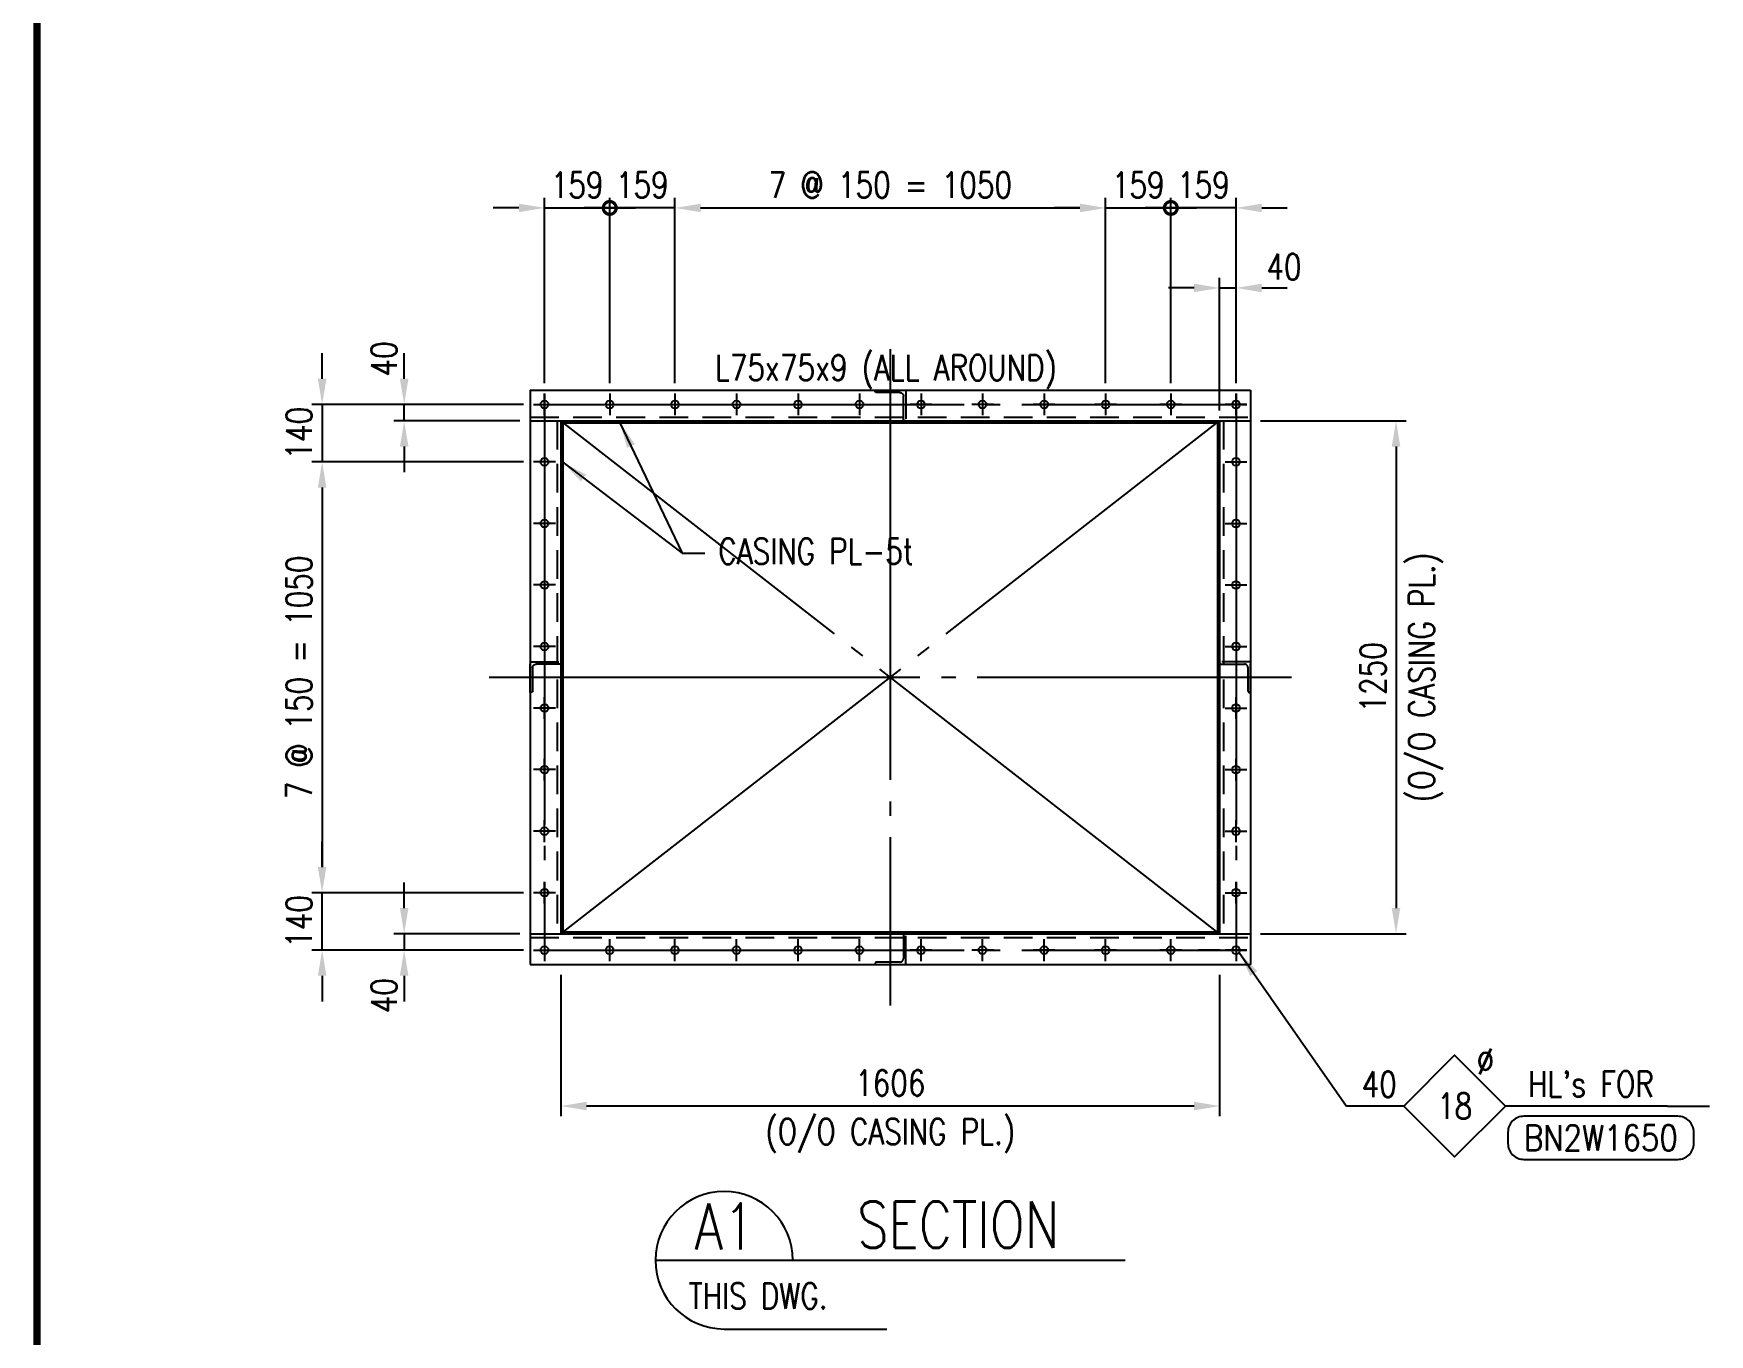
# Model space of a CAD drawing. Header units: millimetres. Extents: x 0 to 134087, y -49114 to 20834.
# Drawn here: x 24335 to 28422, y -45513 to -42342 of the extents above; entities that cross this region are included whole.
import ezdxf
from ezdxf.enums import TextEntityAlignment as Align

# ---------------------------------------------------------------- set-up
doc = ezdxf.new("R2010")
doc.units = ezdxf.units.MM
doc.header["$LTSCALE"] = 35
doc.linetypes.add('JNK-CENTER', pattern=[34, 30, -1.5, 1, -1.5])
doc.linetypes.add('JNK-HIDDEN', pattern=[3, 2, -1])
for name, color, linetype in [('CEN-R', 1, 'JNK-CENTER'), ('CON-C', 4, 'Continuous'), ('CON-G', 3, 'Continuous'), ('CON-W', 7, 'Continuous'), ('CON-Y', 2, 'Continuous'), ('Dim-W', 7, 'Continuous'), ('HID-Y', 2, 'JNK-HIDDEN'), ('STL-OBJT', 7, 'Continuous')]:
    doc.layers.add(name, color=color, linetype=linetype)
doc.styles.add('SIMPLEX', font='simplex.shx', dxfattribs={"width": 0.8})
doc.dimstyles.new('DIM25', dxfattribs={"dimscale": 25, "dimtxt": 2.5, "dimasz": 2.5, "dimexe": 1, "dimexo": 1, "dimgap": 1, "dimtad": 1, "dimdec": 1, "dimdsep": 46, "dimtxsty": 'SIMPLEX', "dimcen": 0, "dimclrt": 2, "dimazin": 2, "dimtfac": 1, "dimtdec": 1, "dimtix": 1, "dimtmove": 2, "dimatfit": 0, "dimfxl": 0.18, "dimtolj": 1, "dimtzin": 0, "dimarcsym": 0})

# ---------------------------------------------------------------- blocks, each defined once
blk = doc.blocks.new('TITLE')
at = {"color": 7, "const_width": 0.707}
blk.add_lwpolyline([(28.29, 17.68), (28.29, 577.52)], dxfattribs=at)
blk = doc.blocks.new('A$C05B03637')
at = {"layer": 'HID-Y'}
for p, q in [((0, 75), (0, 0)), ((75, 75), (0, 75)), ((6, 4), (6, 60.5)), ((14.5, 69), (71, 69)), ((75, 73), (75, 75)), ((0, 0), (2, 0))]:
    blk.add_line(p, q, dxfattribs=at)
for centre, radius, start, end in [((14.5, 60.5), 8.5, 90, 180), ((71, 73), 4, 270, 0), ((2, 4), 4, 270, 0)]:
    blk.add_arc(centre, radius, start, end, dxfattribs=at)
blk = doc.blocks.new('*D2420')
at = {"layer": 'DEFPOINTS', "color": 0, "transparency": 16777216}
for p in [(27302.3, -43286.2), (27302.3, -44536.2), (27657.3, -44536.2)]:
    blk.add_point(p, dxfattribs=at)
at = {"layer": 'Dim-W', "color": 0, "lineweight": -2, "transparency": 16777216}
for p, q in [((27327.3, -43286.2), (27682.3, -43286.2)), ((27657.3, -43348.7), (27657.3, -44473.7)), ((27327.3, -44536.2), (27682.3, -44536.2))]:
    blk.add_line(p, q, dxfattribs=at)
at = {"layer": 'Dim-W', "color": 0, "transparency": 16777216}
for points in [[(27646.9, -43348.7), (27667.7, -43348.7), (27657.3, -43286.2)], [(27646.9, -44473.7), (27667.7, -44473.7), (27657.3, -44536.2)]]:
    blk.add_solid(points, dxfattribs=at)
at = {"layer": 'Dim-W', "color": 2, "transparency": 16777216, "char_height": 62.5, "attachment_point": 5, "rotation": 90, "style": 'SIMPLEX'}
for s, insert in [('\\A1;(O/O CASING PL.)', (27729.9, -43911.2)), ('\\A1;1250', (27601.1, -43911.2))]:
    blk.add_mtext(s, dxfattribs=dict(at, insert=insert))
blk = doc.blocks.new('SECTITLE')
at = {"layer": 'CON-G'}
for p, q in [((-1.7, 0), (44.1, 0)), ((5, -6.7), (20.86, -6.7))]:
    blk.add_line(p, q, dxfattribs=at)
blk.add_arc((5, 0), 6.7, 0, 270, dxfattribs=at)
at = {"layer": 'CON-C', "style": 'SIMPLEX', "width": 0.8}
for tag, p in [('A', (5.06, 1.04)), ('ELEVATION', (27.83, 1.22))]:
    blk.add_attdef(tag, text='', height=4.5, dxfattribs=at).set_placement(p, align=Align.CENTER)
at = {"layer": 'CON-Y', "style": 'SIMPLEX', "width": 0.8}
blk.add_attdef('SCALE', text='', height=2.5, dxfattribs=at).set_placement((44.9, -3.72), align=Align.RIGHT)
blk.add_attdef('H0000-0000', (1.54, -4.72), '', height=2.5, dxfattribs=at)
blk = doc.blocks.new('*D2421')
at = {"layer": 'DEFPOINTS', "color": 0, "transparency": 16777216}
for p in [(25621.3, -44611.2), (27227.3, -44611.2), (25621.3, -44956.2)]:
    blk.add_point(p, dxfattribs=at)
at = {"layer": 'Dim-W', "color": 0, "lineweight": -2, "transparency": 16777216}
for p, q in [((25621.3, -44636.2), (25621.3, -44981.2)), ((27227.3, -44636.2), (27227.3, -44981.2)), ((27164.8, -44956.2), (25683.8, -44956.2))]:
    blk.add_line(p, q, dxfattribs=at)
at = {"layer": 'Dim-W', "color": 0, "transparency": 16777216}
for points in [[(25683.8, -44945.7), (25683.8, -44966.6), (25621.3, -44956.2)], [(27164.8, -44945.7), (27164.8, -44966.6), (27227.3, -44956.2)]]:
    blk.add_solid(points, dxfattribs=at)
at = {"layer": 'Dim-W', "color": 2, "transparency": 16777216, "char_height": 62.5, "attachment_point": 5, "style": 'SIMPLEX'}
for s, insert in [('\\A1;1606', (26424.3, -44899.9)), ('\\A1;(O/O CASING PL.)', (26424.3, -45028.8))]:
    blk.add_mtext(s, dxfattribs=dict(at, insert=insert))
blk = doc.blocks.new('*D2386')
at = {"layer": 'DEFPOINTS', "color": 0, "transparency": 16777216}
for p in [(25239.1, -43246.2), (25554.8, -43246.2), (25546.2, -43286.2)]:
    blk.add_point(p, dxfattribs=at)
at = {"layer": 'Dim-W', "color": 0, "lineweight": -2, "transparency": 16777216}
for p, q in [((25239.1, -43183.7), (25239.1, -43121.2)), ((25529.8, -43246.2), (25214.1, -43246.2)), ((25239.1, -43286.2), (25239.1, -43246.2)), ((25521.2, -43286.2), (25214.1, -43286.2)), ((25239.1, -43348.7), (25239.1, -43411.2))]:
    blk.add_line(p, q, dxfattribs=at)
at = {"layer": 'Dim-W', "color": 0, "transparency": 16777216}
for points in [[(25228.7, -43183.7), (25249.5, -43183.7), (25239.1, -43246.2)], [(25228.7, -43348.7), (25249.5, -43348.7), (25239.1, -43286.2)]]:
    blk.add_solid(points, dxfattribs=at)
at = {"layer": 'Dim-W', "color": 2, "transparency": 16777216, "insert": (25189.9, -43135.2), "char_height": 62.5, "attachment_point": 5, "rotation": 90, "style": 'SIMPLEX'}
blk.add_mtext('\\A1;40', dxfattribs=at)
blk = doc.blocks.new('*D2387')
at = {"layer": 'DEFPOINTS', "color": 0, "transparency": 16777216}
for p in [(25554.8, -43246.2), (25039.1, -43386.2), (25554.8, -43386.2)]:
    blk.add_point(p, dxfattribs=at)
at = {"layer": 'Dim-W', "color": 0, "lineweight": -2, "transparency": 16777216}
for p, q in [((25039.1, -43183.7), (25039.1, -43121.2)), ((25529.8, -43246.2), (25014.1, -43246.2)), ((25039.1, -43246.2), (25039.1, -43386.2)), ((25529.8, -43386.2), (25014.1, -43386.2)), ((25039.1, -43448.7), (25039.1, -43511.2))]:
    blk.add_line(p, q, dxfattribs=at)
at = {"layer": 'Dim-W', "color": 0, "transparency": 16777216}
for points in [[(25028.7, -43183.7), (25049.5, -43183.7), (25039.1, -43246.2)], [(25028.7, -43448.7), (25049.5, -43448.7), (25039.1, -43386.2)]]:
    blk.add_solid(points, dxfattribs=at)
at = {"layer": 'Dim-W', "color": 2, "transparency": 16777216, "insert": (24982.9, -43316.2), "char_height": 62.5, "attachment_point": 5, "rotation": 90, "style": 'SIMPLEX'}
blk.add_mtext('\\A1;140', dxfattribs=at)
blk = doc.blocks.new('*D2388')
at = {"layer": 'DEFPOINTS', "color": 0, "transparency": 16777216}
for p in [(27267.3, -42962.2), (27267.3, -43219.7), (27227.3, -43286.2)]:
    blk.add_point(p, dxfattribs=at)
at = {"layer": 'Dim-W', "color": 0, "lineweight": -2, "transparency": 16777216}
for p, q in [((27227.3, -43261.2), (27227.3, -42937.2)), ((27267.3, -43194.7), (27267.3, -42937.2)), ((27164.8, -42962.2), (27102.3, -42962.2)), ((27227.3, -42962.2), (27267.3, -42962.2)), ((27329.8, -42962.2), (27392.3, -42962.2))]:
    blk.add_line(p, q, dxfattribs=at)
at = {"layer": 'Dim-W', "color": 0, "transparency": 16777216}
blk.add_solid([(27164.8, -42951.8), (27164.8, -42972.6), (27227.3, -42962.2)], dxfattribs=at)
at = {"layer": 'Dim-W', "color": 2, "transparency": 16777216, "insert": (27384.2, -42910.6), "char_height": 62.5, "attachment_point": 5, "style": 'SIMPLEX', "bg_fill": 3, "box_fill_scale": 1.1, "bg_fill_color": 256, "bg_fill_true_color": 13158600, "bg_fill_transparency": 0}
blk.add_mtext('\\A1;40', dxfattribs=at)
at = {"layer": 'Dim-W', "color": 0, "transparency": 16777216}
blk.add_solid([(27329.8, -42951.8), (27329.8, -42972.6), (27267.3, -42962.2)], dxfattribs=at)
blk = doc.blocks.new('BOLTHOLE')
at = {"layer": 'CON-W'}
blk.add_line((25.7, 0), (9.9, 0), dxfattribs=at)
blk.add_lwpolyline([(0, 0), (4.95, 4.95), (9.9, 0), (4.95, -4.95)], close=True, dxfattribs=at)
at = {"layer": 'CON-Y', "style": 'SIMPLEX', "width": 0.8}
for s, p in [('%%C', (8.81, 3.12)), ("HL's FOR", (24.37, 0.9))]:
    blk.add_text(s, height=2.5, dxfattribs=at).set_placement(p, align=Align.RIGHT)
blk.add_attdef('4', text='', height=2.5, dxfattribs=at).set_placement((-0.69, 0.87), align=Align.RIGHT)
blk.add_attdef('22', text='', height=2.5, dxfattribs=at).set_placement((4.95, 0), align=Align.MIDDLE_CENTER)
blk = doc.blocks.new('boltmark')
at = {"layer": 'CON-Y'}
blk.add_lwpolyline([(0, -4.2), (15, -4.2, 0.414214), (16.56, -2.64), (16.56, -1.56, 0.414214), (15, 0), (0, 0, 0.414214), (-1.56, -1.56), (-1.56, -2.64, 0.414214)], format="xyb", close=True, dxfattribs=at)
at = {"layer": 'CON-G', "style": 'SIMPLEX', "width": 0.802523}
blk.add_attdef('BN2W1650', text='', height=2.5, dxfattribs=at).set_placement((0, -3.35), (15, -3.35), align=Align.FIT)
blk = doc.blocks.new('_DotSmall')
at = {"color": 0, "linetype": 'ByBlock', "const_width": 0.5}
blk.add_lwpolyline([(-0.0625, 0, 1), (0.0625, 0, 1)], format="xyb", close=True, dxfattribs=at)
blk = doc.blocks.new('*D2389')
at = {"layer": 'DEFPOINTS', "color": 0, "transparency": 16777216}
for p in [(27108.3, -42767.2), (27108.3, -43219.7), (27267.3, -43219.7)]:
    blk.add_point(p, dxfattribs=at)
at = {"layer": 'Dim-W', "color": 0, "lineweight": -2, "transparency": 16777216}
for p, q in [((27108.3, -42767.2), (27045.8, -42767.2)), ((27108.3, -43194.7), (27108.3, -42742.2)), ((27267.3, -42767.2), (27108.3, -42767.2)), ((27267.3, -43194.7), (27267.3, -42742.2)), ((27329.8, -42767.2), (27392.3, -42767.2))]:
    blk.add_line(p, q, dxfattribs=at)
at = {"layer": 'Dim-W', "color": 0, "transparency": 16777216}
blk.add_solid([(27329.8, -42756.8), (27329.8, -42777.6), (27267.3, -42767.2)], dxfattribs=at)
at = {"layer": 'Dim-W', "color": 0, "lineweight": -2, "transparency": 16777216, "xscale": 62.5, "yscale": 62.5, "zscale": 62.5}
blk.add_blockref('_DotSmall', (27108.3, -42767.2), dxfattribs=at)
at = {"layer": 'Dim-W', "color": 2, "transparency": 16777216, "insert": (27187.8, -42711), "char_height": 62.5, "attachment_point": 5, "style": 'SIMPLEX'}
blk.add_mtext('\\A1;159', dxfattribs=at)
blk = doc.blocks.new('*D2390')
at = {"layer": 'DEFPOINTS', "color": 0, "transparency": 16777216}
for p in [(27108.3, -42767.2), (26949.3, -43219.7), (27108.3, -43219.7)]:
    blk.add_point(p, dxfattribs=at)
at = {"layer": 'Dim-W', "color": 0, "lineweight": -2, "transparency": 16777216}
for p, q in [((26886.8, -42767.2), (26824.3, -42767.2)), ((26949.3, -43194.7), (26949.3, -42742.2)), ((26949.3, -42767.2), (27108.3, -42767.2)), ((27108.3, -43194.7), (27108.3, -42742.2)), ((27108.3, -42767.2), (27170.8, -42767.2))]:
    blk.add_line(p, q, dxfattribs=at)
at = {"layer": 'Dim-W', "color": 0, "transparency": 16777216}
blk.add_solid([(26886.8, -42756.8), (26886.8, -42777.6), (26949.3, -42767.2)], dxfattribs=at)
at = {"layer": 'Dim-W', "color": 0, "lineweight": -2, "transparency": 16777216, "xscale": 62.5, "yscale": 62.5, "zscale": 62.5, "rotation": 180}
blk.add_blockref('_DotSmall', (27108.3, -42767.2), dxfattribs=at)
at = {"layer": 'Dim-W', "color": 2, "transparency": 16777216, "insert": (27028.8, -42711), "char_height": 62.5, "attachment_point": 5, "style": 'SIMPLEX'}
blk.add_mtext('\\A1;159', dxfattribs=at)
blk = doc.blocks.new('*D2391')
at = {"layer": 'DEFPOINTS', "color": 0, "transparency": 16777216}
for p in [(25740.3, -42767.2), (25581.3, -43219.7), (25740.3, -43219.7)]:
    blk.add_point(p, dxfattribs=at)
at = {"layer": 'Dim-W', "color": 0, "lineweight": -2, "transparency": 16777216}
for p, q in [((25518.8, -42767.2), (25456.3, -42767.2)), ((25581.3, -43194.7), (25581.3, -42742.2)), ((25581.3, -42767.2), (25740.3, -42767.2)), ((25740.3, -43194.7), (25740.3, -42742.2)), ((25740.3, -42767.2), (25802.8, -42767.2))]:
    blk.add_line(p, q, dxfattribs=at)
at = {"layer": 'Dim-W', "color": 0, "transparency": 16777216}
blk.add_solid([(25518.8, -42756.8), (25518.8, -42777.6), (25581.3, -42767.2)], dxfattribs=at)
at = {"layer": 'Dim-W', "color": 0, "lineweight": -2, "transparency": 16777216, "xscale": 62.5, "yscale": 62.5, "zscale": 62.5, "rotation": 180}
blk.add_blockref('_DotSmall', (25740.3, -42767.2), dxfattribs=at)
at = {"layer": 'Dim-W', "color": 2, "transparency": 16777216, "insert": (25660.8, -42711), "char_height": 62.5, "attachment_point": 5, "style": 'SIMPLEX'}
blk.add_mtext('\\A1;159', dxfattribs=at)
blk = doc.blocks.new('*D2392')
at = {"layer": 'DEFPOINTS', "color": 0, "transparency": 16777216}
for p in [(25740.3, -42767.2), (25740.3, -43219.7), (25899.3, -43219.7)]:
    blk.add_point(p, dxfattribs=at)
at = {"layer": 'Dim-W', "color": 0, "lineweight": -2, "transparency": 16777216}
for p, q in [((25740.3, -42767.2), (25677.8, -42767.2)), ((25740.3, -43194.7), (25740.3, -42742.2)), ((25899.3, -42767.2), (25740.3, -42767.2)), ((25899.3, -43194.7), (25899.3, -42742.2)), ((25961.8, -42767.2), (26024.3, -42767.2))]:
    blk.add_line(p, q, dxfattribs=at)
at = {"layer": 'Dim-W', "color": 0, "transparency": 16777216}
blk.add_solid([(25961.8, -42756.8), (25961.8, -42777.6), (25899.3, -42767.2)], dxfattribs=at)
at = {"layer": 'Dim-W', "color": 0, "lineweight": -2, "transparency": 16777216, "xscale": 62.5, "yscale": 62.5, "zscale": 62.5}
blk.add_blockref('_DotSmall', (25740.3, -42767.2), dxfattribs=at)
at = {"layer": 'Dim-W', "color": 2, "transparency": 16777216, "insert": (25819.8, -42711), "char_height": 62.5, "attachment_point": 5, "style": 'SIMPLEX'}
blk.add_mtext('\\A1;159', dxfattribs=at)
blk = doc.blocks.new('*D2393')
at = {"layer": 'DEFPOINTS', "color": 0, "transparency": 16777216}
for p in [(26949.3, -42767.2), (25899.3, -43219.7), (26949.3, -43219.7)]:
    blk.add_point(p, dxfattribs=at)
at = {"layer": 'Dim-W', "color": 0, "lineweight": -2, "transparency": 16777216}
for p, q in [((25899.3, -43194.7), (25899.3, -42742.2)), ((25961.8, -42767.2), (26886.8, -42767.2)), ((26949.3, -43194.7), (26949.3, -42742.2))]:
    blk.add_line(p, q, dxfattribs=at)
at = {"layer": 'Dim-W', "color": 0, "transparency": 16777216}
for points in [[(25961.8, -42756.8), (25961.8, -42777.6), (25899.3, -42767.2)], [(26886.8, -42756.8), (26886.8, -42777.6), (26949.3, -42767.2)]]:
    blk.add_solid(points, dxfattribs=at)
at = {"layer": 'Dim-W', "color": 2, "transparency": 16777216, "insert": (26424.3, -42711), "char_height": 62.5, "attachment_point": 5, "style": 'SIMPLEX', "bg_fill": 3, "box_fill_scale": 1.1, "bg_fill_color": 256, "bg_fill_true_color": 13158600, "bg_fill_transparency": 0}
blk.add_mtext('\\A1;7 @ 150 = 1050', dxfattribs=at)
blk = doc.blocks.new('*D2394')
at = {"layer": 'DEFPOINTS', "color": 0, "transparency": 16777216}
for p in [(25546.2, -44536.2), (25239.1, -44576.2), (25554.8, -44576.2)]:
    blk.add_point(p, dxfattribs=at)
at = {"layer": 'Dim-W', "color": 0, "lineweight": -2, "transparency": 16777216}
for p, q in [((25239.1, -44473.7), (25239.1, -44411.2)), ((25521.2, -44536.2), (25214.1, -44536.2)), ((25239.1, -44536.2), (25239.1, -44576.2)), ((25529.8, -44576.2), (25214.1, -44576.2)), ((25239.1, -44638.7), (25239.1, -44701.2))]:
    blk.add_line(p, q, dxfattribs=at)
at = {"layer": 'Dim-W', "color": 0, "transparency": 16777216}
for points in [[(25228.7, -44473.7), (25249.5, -44473.7), (25239.1, -44536.2)], [(25228.7, -44638.7), (25249.5, -44638.7), (25239.1, -44576.2)]]:
    blk.add_solid(points, dxfattribs=at)
at = {"layer": 'Dim-W', "color": 2, "transparency": 16777216, "insert": (25189.9, -44687.1), "char_height": 62.5, "attachment_point": 5, "rotation": 90, "style": 'SIMPLEX'}
blk.add_mtext('\\A1;40', dxfattribs=at)
blk = doc.blocks.new('*D2395')
at = {"layer": 'DEFPOINTS', "color": 0, "transparency": 16777216}
for p in [(25039.1, -44436.2), (25554.8, -44436.2), (25554.8, -44576.2)]:
    blk.add_point(p, dxfattribs=at)
at = {"layer": 'Dim-W', "color": 0, "lineweight": -2, "transparency": 16777216}
for p, q in [((25039.1, -44373.7), (25039.1, -44311.2)), ((25529.8, -44436.2), (25014.1, -44436.2)), ((25039.1, -44576.2), (25039.1, -44436.2)), ((25529.8, -44576.2), (25014.1, -44576.2)), ((25039.1, -44638.7), (25039.1, -44701.2))]:
    blk.add_line(p, q, dxfattribs=at)
at = {"layer": 'Dim-W', "color": 0, "transparency": 16777216}
for points in [[(25028.7, -44373.7), (25049.5, -44373.7), (25039.1, -44436.2)], [(25028.7, -44638.7), (25049.5, -44638.7), (25039.1, -44576.2)]]:
    blk.add_solid(points, dxfattribs=at)
at = {"layer": 'Dim-W', "color": 2, "transparency": 16777216, "insert": (24982.9, -44506.2), "char_height": 62.5, "attachment_point": 5, "rotation": 90, "style": 'SIMPLEX'}
blk.add_mtext('\\A1;140', dxfattribs=at)
blk = doc.blocks.new('*D2396')
at = {"layer": 'DEFPOINTS', "color": 0, "transparency": 16777216}
for p in [(25554.8, -43386.2), (25039.1, -44436.2), (25554.8, -44436.2)]:
    blk.add_point(p, dxfattribs=at)
at = {"layer": 'Dim-W', "color": 0, "lineweight": -2, "transparency": 16777216}
for p, q in [((25529.8, -43386.2), (25014.1, -43386.2)), ((25039.1, -43448.7), (25039.1, -44373.7)), ((25529.8, -44436.2), (25014.1, -44436.2))]:
    blk.add_line(p, q, dxfattribs=at)
at = {"layer": 'Dim-W', "color": 0, "transparency": 16777216}
for points in [[(25028.7, -43448.7), (25049.5, -43448.7), (25039.1, -43386.2)], [(25028.7, -44373.7), (25049.5, -44373.7), (25039.1, -44436.2)]]:
    blk.add_solid(points, dxfattribs=at)
at = {"layer": 'Dim-W', "color": 2, "transparency": 16777216, "insert": (24982.9, -43911.2), "char_height": 62.5, "attachment_point": 5, "rotation": 90, "style": 'SIMPLEX', "bg_fill": 3, "box_fill_scale": 1.1, "bg_fill_color": 256, "bg_fill_true_color": 13158600, "bg_fill_transparency": 0}
blk.add_mtext('\\A1;7 @ 150 = 1050', dxfattribs=at)

msp = doc.modelspace()

# ---------------------------------------------------------------- linework, layer by layer
at = {"layer": 'CEN-R'}
for p, q in [((26424.3129, -43111.1633), (26424.3129, -44711.1633)), ((25581.3129, -43272.6633), (25581.3129, -43219.6633)), ((25581.3129, -43219.6633), (25581.3129, -44602.6633)), ((25740.3129, -43219.6633), (25740.3129, -43272.6633)), ((25899.3129, -43219.6633), (25899.3129, -43272.6633)), ((26049.3129, -43219.6633), (26049.3129, -43272.6633)), ((26199.3129, -43219.6633), (26199.3129, -43272.6633)), ((26349.3129, -43219.6633), (26349.3129, -43272.6633)), ((26499.3129, -43219.6633), (26499.3129, -43272.6633)), ((26649.3129, -43219.6633), (26649.3129, -43272.6633)), ((26799.3129, -43219.6633), (26799.3129, -43272.6633)), ((26949.3129, -43219.6633), (26949.3129, -43272.6633)), ((27108.3129, -43219.6633), (27108.3129, -43272.6633)), ((27267.3129, -43272.6633), (27267.3129, -43219.6633)), ((27267.3129, -43219.6633), (27267.3129, -44602.6633)), ((25554.8129, -43246.1633), (25607.8129, -43246.1633)), ((25554.8129, -43246.1633), (27293.8129, -43246.1633)), ((25713.8129, -43246.1633), (25766.8129, -43246.1633)), ((25872.8129, -43246.1633), (25925.8129, -43246.1633)), ((26022.8129, -43246.1633), (26075.8129, -43246.1633)), ((26172.8129, -43246.1633), (26225.8129, -43246.1633)), ((26322.8129, -43246.1633), (26375.8129, -43246.1633)), ((26472.8129, -43246.1633), (26525.8129, -43246.1633)), ((26525.8129, -43246.1633), (26472.8129, -43246.1633)), ((26675.8129, -43246.1633), (26622.8129, -43246.1633)), ((26825.8129, -43246.1633), (26772.8129, -43246.1633)), ((26975.8129, -43246.1633), (26922.8129, -43246.1633)), ((27134.8129, -43246.1633), (27081.8129, -43246.1633)), ((27293.8129, -43246.1633), (27240.8129, -43246.1633)), ((27227.3129, -44536.1633), (25621.3129, -43286.1633)), ((25621.3129, -44536.1633), (27227.3129, -43286.1633)), ((25607.8129, -43386.1633), (25554.8129, -43386.1633)), ((25581.3129, -43359.6633), (25581.3129, -43412.6633)), ((27240.8129, -43386.1633), (27293.8129, -43386.1633)), ((27267.3129, -43359.6633), (27267.3129, -43412.6633)), ((25581.3129, -43509.6633), (25581.3129, -43562.6633)), ((27267.3129, -43509.6633), (27267.3129, -43562.6633)), ((25607.8129, -43536.1633), (25554.8129, -43536.1633)), ((27240.8129, -43536.1633), (27293.8129, -43536.1633)), ((25581.3129, -43659.6633), (25581.3129, -43712.6633)), ((27267.3129, -43659.6633), (27267.3129, -43712.6633)), ((25607.8129, -43686.1633), (25554.8129, -43686.1633)), ((27240.8129, -43686.1633), (27293.8129, -43686.1633)), ((25607.8129, -43836.1633), (25554.8129, -43836.1633)), ((25581.3129, -43809.6633), (25581.3129, -43862.6633)), ((27240.8129, -43836.1633), (27293.8129, -43836.1633)), ((27267.3129, -43809.6633), (27267.3129, -43862.6633)), ((25446.3129, -43911.1633), (27402.3129, -43911.1633)), ((25581.3129, -44012.6633), (25581.3129, -43959.6633)), ((27267.3129, -44012.6633), (27267.3129, -43959.6633)), ((25607.8129, -43986.1633), (25554.8129, -43986.1633)), ((27240.8129, -43986.1633), (27293.8129, -43986.1633)), ((25581.3129, -44162.6633), (25581.3129, -44109.6633)), ((27267.3129, -44162.6633), (27267.3129, -44109.6633)), ((25607.8129, -44136.1633), (25554.8129, -44136.1633)), ((25581.3129, -44164.6633), (25581.3129, -44217.6633)), ((27240.8129, -44136.1633), (27293.8129, -44136.1633)), ((27267.3129, -44164.6633), (27267.3129, -44217.6633)), ((25607.8129, -44286.1633), (25554.8129, -44286.1633)), ((25581.3129, -44312.6633), (25581.3129, -44259.6633)), ((27240.8129, -44286.1633), (27293.8129, -44286.1633)), ((27267.3129, -44312.6633), (27267.3129, -44259.6633)), ((25581.3129, -44462.6633), (25581.3129, -44409.6633)), ((27267.3129, -44462.6633), (27267.3129, -44409.6633)), ((25607.8129, -44436.1633), (25554.8129, -44436.1633)), ((27240.8129, -44436.1633), (27293.8129, -44436.1633)), ((27267.3129, -44464.6633), (27267.3129, -44517.6633)), ((25554.8129, -44576.1633), (25607.8129, -44576.1633)), ((25554.8129, -44576.1633), (27293.8129, -44576.1633)), ((25581.3129, -44549.6633), (25581.3129, -44602.6633)), ((25713.8129, -44576.1633), (25766.8129, -44576.1633)), ((25740.3129, -44602.6633), (25740.3129, -44549.6633)), ((25872.8129, -44576.1633), (25925.8129, -44576.1633)), ((25899.3129, -44602.6633), (25899.3129, -44549.6633)), ((26022.8129, -44576.1633), (26075.8129, -44576.1633)), ((26049.3129, -44602.6633), (26049.3129, -44549.6633)), ((26172.8129, -44576.1633), (26225.8129, -44576.1633)), ((26199.3129, -44602.6633), (26199.3129, -44549.6633)), ((26322.8129, -44576.1633), (26375.8129, -44576.1633)), ((26349.3129, -44602.6633), (26349.3129, -44549.6633)), ((26472.8129, -44576.1633), (26525.8129, -44576.1633)), ((26525.8129, -44576.1633), (26472.8129, -44576.1633)), ((26499.3129, -44602.6633), (26499.3129, -44549.6633)), ((26675.8129, -44576.1633), (26622.8129, -44576.1633)), ((26649.3129, -44602.6633), (26649.3129, -44549.6633)), ((26825.8129, -44576.1633), (26772.8129, -44576.1633)), ((26799.3129, -44602.6633), (26799.3129, -44549.6633)), ((26975.8129, -44576.1633), (26922.8129, -44576.1633)), ((26949.3129, -44602.6633), (26949.3129, -44549.6633)), ((27134.8129, -44576.1633), (27081.8129, -44576.1633)), ((27095.8129, -44576.1633), (27148.8129, -44576.1633)), ((27108.3129, -44602.6633), (27108.3129, -44549.6633)), ((27228.8129, -44576.1633), (27175.8129, -44576.1633)), ((27293.8129, -44576.1633), (27240.8129, -44576.1633)), ((27267.3129, -44549.6633), (27267.3129, -44602.6633))]:
    msp.add_line(p, q, dxfattribs=at)
at = {"layer": 'CON-G'}
for p, q in [((25546.3129, -43211.1633), (27302.3129, -43211.1633)), ((25546.3129, -43211.1633), (25546.3129, -44611.1633)), ((27302.3129, -43211.1633), (27302.3129, -44611.1633)), ((25546.3129, -43286.1633), (27302.3129, -43286.1633)), ((25621.3129, -43286.1633), (25621.3129, -44536.1633)), ((25626.3129, -43286.1633), (25626.3129, -44536.1633)), ((25626.3129, -43291.1633), (27222.3129, -43291.1633)), ((27222.3129, -43286.1633), (27222.3129, -44536.1633)), ((27227.3129, -43286.1633), (27227.3129, -44536.1633)), ((25546.3129, -44536.1633), (27302.3129, -44536.1633)), ((25626.3129, -44531.1633), (27222.3129, -44531.1633)), ((25546.3129, -44611.1633), (27302.3129, -44611.1633))]:
    msp.add_line(p, q, dxfattribs=at)
for centre in [(25581.3129, -43246.1633), (25740.3129, -43246.1633), (25899.3129, -43246.1633), (26049.3129, -43246.1633), (26199.3129, -43246.1633), (26349.3129, -43246.1633), (26499.3129, -43246.1633), (26649.3129, -43246.1633), (26799.3129, -43246.1633), (26949.3129, -43246.1633), (27108.3129, -43246.1633), (27267.3129, -43246.1633), (25581.3129, -43386.1633), (27267.3129, -43386.1633), (25581.3129, -43536.1633), (27267.3129, -43536.1633), (25581.3129, -43686.1633), (27267.3129, -43686.1633), (25581.3129, -43836.1633), (27267.3129, -43836.1633), (25581.3129, -43986.1633), (27267.3129, -43986.1633), (25581.3129, -44136.1633), (27267.3129, -44136.1633), (25581.3129, -44286.1633), (27267.3129, -44286.1633), (25581.3129, -44436.1633), (27267.3129, -44436.1633), (25581.3129, -44576.1633), (25740.3129, -44576.1633), (25899.3129, -44576.1633), (26049.3129, -44576.1633), (26199.3129, -44576.1633), (26349.3129, -44576.1633), (26499.3129, -44576.1633), (26649.3129, -44576.1633), (26799.3129, -44576.1633), (26949.3129, -44576.1633), (27108.3129, -44576.1633), (27267.3129, -44576.1633)]:
    msp.add_circle(centre, 9.5, dxfattribs=at)
at = {"layer": 'CON-W'}
for p, q in [((27676.4922, -44956.1633), (27536.8388, -44956.1633)), ((28318.9133, -44956.1633), (28421.5437, -44956.1633))]:
    msp.add_line(p, q, dxfattribs=at)
at = {"layer": 'HID-Y'}
for p, q in [((25546.3129, -43277.1633), (27302.3129, -43277.1633)), ((25612.3129, -43286.1633), (25612.3129, -44536.1633)), ((27236.3129, -43286.1633), (27236.3129, -44536.1633)), ((25546.3129, -44545.1633), (27302.3129, -44545.1633))]:
    msp.add_line(p, q, dxfattribs=at)

# ---------------------------------------------------------------- block references
at = {"linetype": 'ByBlock', "xscale": 24.99999999749996, "yscale": 24.99999999749996, "zscale": 24.99999999749996}
msp.add_blockref('TITLE', (23636.9795, -49114.431), dxfattribs=at)
at = {"xscale": 25, "yscale": 25, "zscale": 25}
for name, p, values in [('BOLTHOLE', (27676.4922, -44956.1633), {'4': '40', '22': '18'}), ('boltmark', (27969.2321, -44981.1633), {'BN2W1650': 'BN2W1650'})]:
    msp.add_blockref(name, p, dxfattribs=at).add_auto_attribs(values)
at = {"layer": 'CON-W', "xscale": 25, "yscale": 25, "zscale": 25}
msp.add_blockref('SECTITLE', (25894.3129, -45332.1002), dxfattribs=at).add_auto_attribs({'H0000-0000': 'THIS DWG.', 'A': 'A1', 'ELEVATION': 'SECTION'})
at = {"layer": 'Dim-W', "xscale": -1}
msp.add_blockref('A$C05B03637', (26462.3129, -43286.1633), dxfattribs=at)
at = {"layer": 'Dim-W', "xscale": -1, "rotation": 90}
msp.add_blockref('A$C05B03637', (25621.3129, -43873.1633), dxfattribs=at)
at = {"layer": 'Dim-W'}
for p, rotation in [((27227.3129, -43873.1633), 270), ((26462.3129, -44536.1633), 180)]:
    msp.add_blockref('A$C05B03637', p, dxfattribs=dict(at, rotation=rotation))

# ---------------------------------------------------------------- texts
at = {"layer": 'CON-Y', "style": 'SIMPLEX', "width": 0.8}
msp.add_text('L75x75x9 (ALL AROUND)', height=62.5, dxfattribs=at).set_placement((26413.3945, -43187.6272), align=Align.CENTER)
msp.add_text('CASING PL-5t', height=62.5, dxfattribs=at).set_placement((26005.0614, -43635.1844))

# ---------------------------------------------------------------- dimensions: what is measured, and where the dimension line sits
at = {"layer": 'Dim-W'}
dim = msp.add_linear_dim(base=(25740.3129, -42767.2087), p1=(25581.3129, -43219.6633), p2=(25740.3129, -43219.6633), dimstyle='DIM25', override={"dimblk2": 'DotSmall', "dimsah": 1}, dxfattribs=at)
dim.commit()
dim.dimension.update_dxf_attribs({"geometry": '*D2391', "text_midpoint": (25660.8129, -42710.9587)})
dim = msp.add_linear_dim(base=(25740.3129, -42767.2087), p1=(25899.3129, -43219.6633), p2=(25740.3129, -43219.6633), angle=180, dimstyle='DIM25', override={"dimblk2": 'DotSmall', "dimsah": 1}, dxfattribs=at)
dim.commit()
dim.dimension.update_dxf_attribs({"geometry": '*D2392', "text_midpoint": (25819.8129, -42710.9587)})
for base, p1, p2, angle, picture, middle in [((25239.1022, -43246.1633), (25546.2235, -43286.1633), (25554.8129, -43246.1633), 90, '*D2386', (25189.8914, -43135.1916)), ((25239.1022, -44576.1633), (25546.2235, -44536.1633), (25554.8129, -44576.1633), 270, '*D2394', (25189.8914, -44687.135))]:
    dim = msp.add_linear_dim(base=base, p1=p1, p2=p2, angle=angle, dimstyle='DIM25', override={"dimtix": 0}, dxfattribs=at)
    dim.commit()
    dim.dimension.update_dxf_attribs({"geometry": picture, "text_midpoint": middle, "dimtype": 160})
for base, p1, p2, angle, picture, middle in [((25039.1022, -43386.1633), (25554.8129, -43246.1633), (25554.8129, -43386.1633), 90, '*D2387', (24982.8522, -43316.1633)), ((25039.1022, -44436.1633), (25554.8129, -44576.1633), (25554.8129, -44436.1633), 270, '*D2395', (24982.8522, -44506.1633))]:
    dim = msp.add_linear_dim(base=base, p1=p1, p2=p2, angle=angle, dimstyle='DIM25', dxfattribs=at)
    dim.commit()
    dim.dimension.update_dxf_attribs({"geometry": picture, "text_midpoint": middle})
for base, p1, p2, angle, picture, middle in [((27657.3129, -44536.1633), (27302.3129, -43286.1633), (27302.3129, -44536.1633), 270, '*D2420', (27657.3129, -43911.1633)), ((25621.3129, -44956.1633), (27227.3129, -44611.1633), (25621.3129, -44611.1633), 180, '*D2421', (26424.3129, -44956.1633))]:
    dim = msp.add_linear_dim(base=base, p1=p1, p2=p2, angle=angle, text='<>\\X(O/O CASING PL.)', dimstyle='DIM25', dxfattribs=at)
    dim.commit()
    dim.dimension.update_dxf_attribs({"geometry": picture, "text_midpoint": middle})

# ---------------------------------------------------------------- leaders
msp.add_leader([(27274.7522, -44582.0715), (27536.8388, -44956.1633)], dimstyle='DIM25', override={"dimgap": 1, "dimtad": 0, "dimdec": 0, "dimtdec": 0, "dimtix": 0, "dimtfill": 1}, dxfattribs=at)
at = {"layer": 'STL-OBJT'}
for points in [[(25765.2389, -43291.1633), (25916.8888, -43608.5154), (25972.5476, -43608.5154)], [(25626.3129, -43387.2433), (25916.8888, -43608.5154)]]:
    msp.add_leader(points, dimstyle='DIM25', dxfattribs=at)

# ---------------------------------------------------------------- next in the draw order: dimensions: what is measured, and where the dimension line sits
at = {"layer": 'Dim-W'}
dim = msp.add_linear_dim(base=(27267.3129, -42962.2087), p1=(27227.3129, -43286.1633), p2=(27267.3129, -43219.6633), angle=180, dimstyle='DIM25', override={"dimdec": 0, "dimtdec": 0, "dimtix": 0, "dimatfit": 2, "dimtfill": 1}, dxfattribs=at)
dim.commit()
dim.dimension.update_dxf_attribs({"geometry": '*D2388', "text_midpoint": (27384.2122, -42910.6163), "dimtype": 160})
dim = msp.add_linear_dim(base=(25039.1022, -44436.1633), p1=(25554.8129, -43386.1633), p2=(25554.8129, -44436.1633), angle=90, text='7 @ 150 = <>', dimstyle='DIM25', override={"dimdec": 0, "dimtdec": 0, "dimtix": 0, "dimtfill": 1}, dxfattribs=at)
dim.commit()
dim.dimension.update_dxf_attribs({"geometry": '*D2396', "text_midpoint": (24982.8522, -43911.1633)})

# ---------------------------------------------------------------- next in the draw order: dimensions: what is measured, and where the dimension line sits
dim = msp.add_linear_dim(base=(27108.3129, -42767.2087), p1=(26949.3129, -43219.6633), p2=(27108.3129, -43219.6633), dimstyle='DIM25', override={"dimblk2": 'DotSmall', "dimsah": 1}, dxfattribs=at)
dim.commit()
dim.dimension.update_dxf_attribs({"geometry": '*D2390', "text_midpoint": (27028.8129, -42710.9587)})
dim = msp.add_linear_dim(base=(27108.3129, -42767.2087), p1=(27267.3129, -43219.6633), p2=(27108.3129, -43219.6633), angle=180, dimstyle='DIM25', override={"dimblk2": 'DotSmall', "dimsah": 1}, dxfattribs=at)
dim.commit()
dim.dimension.update_dxf_attribs({"geometry": '*D2389', "text_midpoint": (27187.8129, -42710.9587)})

# ---------------------------------------------------------------- next in the draw order: dimensions: what is measured, and where the dimension line sits
dim = msp.add_linear_dim(base=(26949.3129, -42767.2087), p1=(25899.3129, -43219.6633), p2=(26949.3129, -43219.6633), text='7 @ 150 = <>', dimstyle='DIM25', override={"dimdec": 0, "dimtdec": 0, "dimtix": 0, "dimtfill": 1}, dxfattribs=at)
dim.commit()
dim.dimension.update_dxf_attribs({"geometry": '*D2393', "text_midpoint": (26424.3129, -42710.9587)})

doc.saveas('drawing.dxf')
